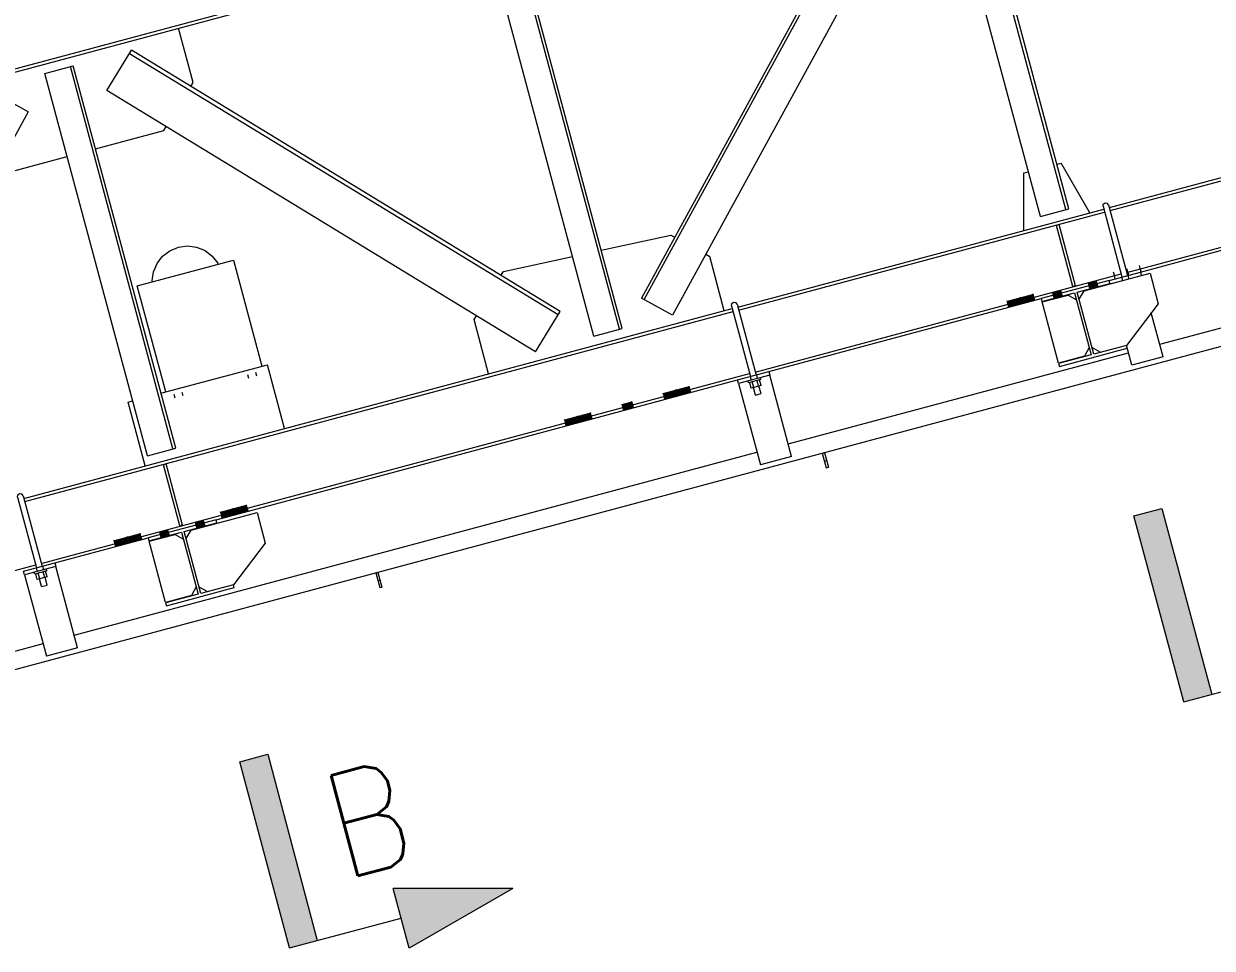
# Model space of a CAD drawing. Header units: millimetres. Extents: x -753 to 90, y 56274 to 56868.
# Drawn here: x -336.5 to -285.1, y 56709.4 to 56749.4 of the extents above; entities that cross this region are included whole.
import ezdxf

# ---------------------------------------------------------------- set-up
doc = ezdxf.new("R2010")
doc.units = ezdxf.units.MM
doc.linetypes.add('XKITLINE00', pattern=[0])
doc.linetypes.add('XKITLINE02', pattern=[4, 2, -2])
for name, color, linetype, lineweight in [('Corte', 7, 'Continuous', 0), ('Parafuso', 3, 'Continuous', 0), ('Peça', 2, 'Continuous', 0)]:
    doc.layers.add(name, color=color, linetype=linetype, lineweight=lineweight)
doc.styles.add('ROMANS', font='romans__.ttf')

# ---------------------------------------------------------------- blocks, each defined once
blk = doc.blocks.new('*A385')
at = {"layer": 'Parafuso', "color": 7, "linetype": 'XKITLINE02', "lineweight": 0}
for p, q in [((-326.739, 56734.048), (-326.78, 56734.202)), ((-326.391, 56734.141), (-326.432, 56734.296)), ((-329.926, 56733.194), (-329.967, 56733.348)), ((-329.578, 56733.287), (-329.62, 56733.441))]:
    blk.add_line(p, q, dxfattribs=at)
blk = doc.blocks.new('*A386')
at = {"layer": 'Parafuso', "color": 7, "linetype": 'XKITLINE02', "lineweight": 0}
for p, q in [((-326.739, 56734.048), (-326.78, 56734.202)), ((-326.391, 56734.141), (-326.432, 56734.296)), ((-329.926, 56733.194), (-329.967, 56733.348)), ((-329.578, 56733.287), (-329.62, 56733.441))]:
    blk.add_line(p, q, dxfattribs=at)
blk = doc.blocks.new('*A399')
at = {"layer": 'Peça', "color": 1, "linetype": 'XKITLINE00', "lineweight": 0}
for p, q in [((-330.463, 56739.331), (-330.147, 56739.57)), ((-330.147, 56739.57), (-329.781, 56739.721)), ((-329.781, 56739.721), (-329.387, 56739.774)), ((-329.387, 56739.774), (-328.995, 56739.724)), ((-328.995, 56739.724), (-328.629, 56739.576)), ((-328.629, 56739.576), (-328.315, 56739.339)), ((-330.858, 56738.658), (-330.705, 56739.02)), ((-330.705, 56739.02), (-330.463, 56739.331)), ((-328.315, 56739.339), (-328.075, 56739.03)), ((-328.075, 56739.03), (-328.058, 56738.988)), ((-330.912, 56738.27), (-330.858, 56738.658)), ((-330.906, 56738.224), (-330.912, 56738.27))]:
    blk.add_line(p, q, dxfattribs=at)
blk = doc.blocks.new('*A400')
at = {"layer": 'Peça', "color": 1, "linetype": 'XKITLINE00', "lineweight": 0}
for p, q in [((-331.559, 56738.05), (-327.405, 56739.162)), ((-327.405, 56739.162), (-326.175, 56734.571)), ((-330.328, 56733.459), (-331.559, 56738.05))]:
    blk.add_line(p, q, dxfattribs=at)
blk = doc.blocks.new('*A477')
at = {"layer": 'Peça', "color": 1, "linetype": 'XKITLINE00', "lineweight": 0}
for p, q in [((-331.051, 56727), (-329.929, 56727.3)), ((-329.929, 56727.3), (-329.562, 56727.088)), ((-330.343, 56724.357), (-331.051, 56727)), ((-329.221, 56724.657), (-330.343, 56724.357)), ((-329.009, 56725.025), (-329.221, 56724.657))]:
    blk.add_line(p, q, dxfattribs=at)
blk = doc.blocks.new('*A478')
at = {"layer": 'Parafuso'}
for points in [[(-328.71, 56727.921), (-328.676, 56727.793), (-329.024, 56727.7), (-329.058, 56727.828)], [(-328.71, 56727.921), (-328.676, 56727.793), (-329.024, 56727.7), (-329.058, 56727.828)], [(-328.676, 56727.793), (-328.642, 56727.666), (-328.989, 56727.573), (-329.024, 56727.7)], [(-328.676, 56727.793), (-328.642, 56727.666), (-328.989, 56727.573), (-329.024, 56727.7)], [(-330.255, 56727.507), (-330.221, 56727.379), (-330.569, 56727.286), (-330.603, 56727.413)], [(-330.255, 56727.507), (-330.221, 56727.379), (-330.569, 56727.286), (-330.603, 56727.413)], [(-330.221, 56727.379), (-330.187, 56727.252), (-330.535, 56727.159), (-330.569, 56727.286)], [(-330.221, 56727.379), (-330.187, 56727.252), (-330.535, 56727.159), (-330.569, 56727.286)]]:
    blk.add_hatch(color=7, dxfattribs=at).paths.add_polyline_path(points, flags=17)
at = {"layer": 'Parafuso', "color": 7, "linetype": 'XKITLINE00', "lineweight": 0}
for p, q in [((-329.058, 56727.828), (-329.024, 56727.7)), ((-329.058, 56727.828), (-329.024, 56727.7)), ((-329.024, 56727.7), (-328.989, 56727.573)), ((-329.024, 56727.7), (-328.989, 56727.573)), ((-328.71, 56727.921), (-328.676, 56727.793)), ((-328.71, 56727.921), (-328.676, 56727.793)), ((-328.676, 56727.793), (-328.642, 56727.666)), ((-328.676, 56727.793), (-328.642, 56727.666)), ((-330.603, 56727.413), (-330.569, 56727.286)), ((-330.603, 56727.413), (-330.569, 56727.286)), ((-330.569, 56727.286), (-330.535, 56727.159)), ((-330.569, 56727.286), (-330.535, 56727.159)), ((-330.255, 56727.507), (-330.221, 56727.379)), ((-330.255, 56727.507), (-330.221, 56727.379)), ((-330.221, 56727.379), (-330.187, 56727.252)), ((-330.221, 56727.379), (-330.187, 56727.252))]:
    blk.add_line(p, q, dxfattribs=at)
blk = doc.blocks.new('*A479')
at = {"layer": 'Parafuso'}
for points in [[(-328.71, 56727.921), (-328.676, 56727.793), (-329.024, 56727.7), (-329.058, 56727.828)], [(-328.71, 56727.921), (-328.676, 56727.793), (-329.024, 56727.7), (-329.058, 56727.828)], [(-328.676, 56727.793), (-328.642, 56727.666), (-328.989, 56727.573), (-329.024, 56727.7)], [(-328.676, 56727.793), (-328.642, 56727.666), (-328.989, 56727.573), (-329.024, 56727.7)], [(-330.255, 56727.507), (-330.221, 56727.379), (-330.569, 56727.286), (-330.603, 56727.413)], [(-330.255, 56727.507), (-330.221, 56727.379), (-330.569, 56727.286), (-330.603, 56727.413)], [(-330.221, 56727.379), (-330.187, 56727.252), (-330.535, 56727.159), (-330.569, 56727.286)], [(-330.221, 56727.379), (-330.187, 56727.252), (-330.535, 56727.159), (-330.569, 56727.286)]]:
    blk.add_hatch(color=7, dxfattribs=at).paths.add_polyline_path(points, flags=17)
at = {"layer": 'Parafuso', "color": 7, "linetype": 'XKITLINE00', "lineweight": 0}
for p, q in [((-329.058, 56727.828), (-329.024, 56727.7)), ((-329.058, 56727.828), (-329.024, 56727.7)), ((-329.024, 56727.7), (-328.989, 56727.573)), ((-329.024, 56727.7), (-328.989, 56727.573)), ((-328.71, 56727.921), (-328.676, 56727.793)), ((-328.71, 56727.921), (-328.676, 56727.793)), ((-328.676, 56727.793), (-328.642, 56727.666)), ((-328.676, 56727.793), (-328.642, 56727.666)), ((-330.603, 56727.413), (-330.569, 56727.286)), ((-330.603, 56727.413), (-330.569, 56727.286)), ((-330.569, 56727.286), (-330.535, 56727.159)), ((-330.569, 56727.286), (-330.535, 56727.159)), ((-330.255, 56727.507), (-330.221, 56727.379)), ((-330.255, 56727.507), (-330.221, 56727.379)), ((-330.221, 56727.379), (-330.187, 56727.252)), ((-330.221, 56727.379), (-330.187, 56727.252))]:
    blk.add_line(p, q, dxfattribs=at)
blk = doc.blocks.new('*A480')
at = {"layer": 'Peça', "color": 1, "linetype": 'XKITLINE00', "lineweight": 0}
for p, q in [((-292.414, 56737.352), (-291.292, 56737.653)), ((-291.292, 56737.653), (-290.924, 56737.441)), ((-291.706, 56734.709), (-292.414, 56737.352)), ((-290.372, 56735.377), (-290.584, 56735.01)), ((-290.584, 56735.01), (-291.706, 56734.709))]:
    blk.add_line(p, q, dxfattribs=at)
blk = doc.blocks.new('*A481')
at = {"layer": 'Parafuso'}
for points in [[(-290.073, 56738.273), (-290.039, 56738.146), (-290.386, 56738.053), (-290.421, 56738.18)], [(-290.073, 56738.273), (-290.039, 56738.146), (-290.386, 56738.053), (-290.421, 56738.18)], [(-290.039, 56738.146), (-290.005, 56738.018), (-290.352, 56737.925), (-290.387, 56738.053)], [(-290.039, 56738.146), (-290.005, 56738.018), (-290.352, 56737.925), (-290.387, 56738.053)], [(-291.618, 56737.859), (-291.584, 56737.732), (-291.932, 56737.638), (-291.966, 56737.766)], [(-291.618, 56737.859), (-291.584, 56737.732), (-291.932, 56737.638), (-291.966, 56737.766)], [(-291.584, 56737.732), (-291.55, 56737.604), (-291.898, 56737.511), (-291.932, 56737.639)], [(-291.584, 56737.732), (-291.55, 56737.604), (-291.898, 56737.511), (-291.932, 56737.639)]]:
    blk.add_hatch(color=7, dxfattribs=at).paths.add_polyline_path(points, flags=17)
at = {"layer": 'Parafuso', "color": 7, "linetype": 'XKITLINE00', "lineweight": 0}
for p, q in [((-290.421, 56738.18), (-290.386, 56738.053)), ((-290.421, 56738.18), (-290.386, 56738.053)), ((-290.387, 56738.053), (-290.352, 56737.925)), ((-290.387, 56738.053), (-290.352, 56737.925)), ((-290.073, 56738.273), (-290.039, 56738.146)), ((-290.073, 56738.273), (-290.039, 56738.146)), ((-290.039, 56738.146), (-290.005, 56738.018)), ((-290.039, 56738.146), (-290.005, 56738.018)), ((-291.966, 56737.766), (-291.932, 56737.638)), ((-291.966, 56737.766), (-291.932, 56737.638)), ((-291.932, 56737.639), (-291.898, 56737.511)), ((-291.932, 56737.639), (-291.898, 56737.511)), ((-291.618, 56737.859), (-291.584, 56737.732)), ((-291.618, 56737.859), (-291.584, 56737.732)), ((-291.584, 56737.732), (-291.55, 56737.604)), ((-291.584, 56737.732), (-291.55, 56737.604))]:
    blk.add_line(p, q, dxfattribs=at)
blk = doc.blocks.new('*A482')
at = {"layer": 'Parafuso'}
for points in [[(-290.073, 56738.273), (-290.039, 56738.146), (-290.386, 56738.053), (-290.421, 56738.18)], [(-290.073, 56738.273), (-290.039, 56738.146), (-290.386, 56738.053), (-290.421, 56738.18)], [(-290.039, 56738.146), (-290.005, 56738.018), (-290.352, 56737.925), (-290.387, 56738.053)], [(-290.039, 56738.146), (-290.005, 56738.018), (-290.352, 56737.925), (-290.387, 56738.053)], [(-291.618, 56737.859), (-291.584, 56737.732), (-291.932, 56737.638), (-291.966, 56737.766)], [(-291.618, 56737.859), (-291.584, 56737.732), (-291.932, 56737.638), (-291.966, 56737.766)], [(-291.584, 56737.732), (-291.55, 56737.604), (-291.898, 56737.511), (-291.932, 56737.639)], [(-291.584, 56737.732), (-291.55, 56737.604), (-291.898, 56737.511), (-291.932, 56737.639)]]:
    blk.add_hatch(color=7, dxfattribs=at).paths.add_polyline_path(points, flags=17)
at = {"layer": 'Parafuso', "color": 7, "linetype": 'XKITLINE00', "lineweight": 0}
for p, q in [((-290.421, 56738.18), (-290.386, 56738.053)), ((-290.421, 56738.18), (-290.386, 56738.053)), ((-290.387, 56738.053), (-290.352, 56737.925)), ((-290.387, 56738.053), (-290.352, 56737.925)), ((-290.073, 56738.273), (-290.039, 56738.146)), ((-290.073, 56738.273), (-290.039, 56738.146)), ((-290.039, 56738.146), (-290.005, 56738.018)), ((-290.039, 56738.146), (-290.005, 56738.018)), ((-291.966, 56737.766), (-291.932, 56737.638)), ((-291.966, 56737.766), (-291.932, 56737.638)), ((-291.932, 56737.639), (-291.898, 56737.511)), ((-291.932, 56737.639), (-291.898, 56737.511)), ((-291.618, 56737.859), (-291.584, 56737.732)), ((-291.618, 56737.859), (-291.584, 56737.732)), ((-291.584, 56737.732), (-291.55, 56737.604)), ((-291.584, 56737.732), (-291.55, 56737.604))]:
    blk.add_line(p, q, dxfattribs=at)
blk = doc.blocks.new('*A483')
at = {"layer": 'Peça', "color": 1, "linetype": 'XKITLINE00', "lineweight": 0}
for p, q in [((-328.154, 56727.933), (-331.091, 56727.146)), ((-329.532, 56727.427), (-328.12, 56727.806)), ((-328.12, 56727.806), (-328.154, 56727.933)), ((-331.091, 56727.146), (-331.057, 56727.019)), ((-331.057, 56727.019), (-329.644, 56727.397)), ((-329.644, 56727.397), (-328.926, 56724.716)), ((-328.814, 56724.746), (-329.532, 56727.427)), ((-327.402, 56725.124), (-328.814, 56724.746)), ((-327.368, 56724.997), (-327.402, 56725.124)), ((-328.926, 56724.716), (-330.338, 56724.337)), ((-330.304, 56724.21), (-327.368, 56724.997)), ((-330.338, 56724.337), (-330.304, 56724.21))]:
    blk.add_line(p, q, dxfattribs=at)
blk = doc.blocks.new('*A484')
at = {"layer": 'Peça', "color": 1, "linetype": 'XKITLINE00', "lineweight": 0}
for p, q in [((-291.672, 56740.698), (-291.794, 56740.665)), ((-291.086, 56738.023), (-291.794, 56740.665)), ((-290.964, 56738.055), (-291.672, 56740.698)), ((-290.964, 56738.055), (-291.086, 56738.023))]:
    blk.add_line(p, q, dxfattribs=at)
blk = doc.blocks.new('*A485')
at = {"layer": 'Peça', "color": 1, "linetype": 'XKITLINE00', "lineweight": 0}
for p, q in [((-330.309, 56730.346), (-330.431, 56730.313)), ((-329.723, 56727.67), (-330.431, 56730.313)), ((-329.601, 56727.703), (-330.309, 56730.346)), ((-329.601, 56727.703), (-329.723, 56727.67))]:
    blk.add_line(p, q, dxfattribs=at)
blk = doc.blocks.new('*A491')
at = {"layer": 'Peça', "color": 1, "linetype": 'XKITLINE00', "lineweight": 0}
for p, q in [((-290.6, 56737.838), (-287.739, 56738.604)), ((-287.739, 56738.604), (-287.385, 56737.279)), ((-290.812, 56737.471), (-290.6, 56737.838)), ((-287.385, 56737.279), (-288.765, 56735.477)), ((-290.254, 56735.388), (-289.887, 56735.176))]:
    blk.add_line(p, q, dxfattribs=at)
blk = doc.blocks.new('*A492')
at = {"layer": 'Peça', "color": 1, "linetype": 'XKITLINE00', "lineweight": 0}
for p, q in [((-329.237, 56727.486), (-326.377, 56728.252)), ((-326.377, 56728.252), (-326.022, 56726.927)), ((-329.449, 56727.118), (-329.237, 56727.486)), ((-326.022, 56726.927), (-327.402, 56725.124)), ((-328.892, 56725.036), (-328.524, 56724.823))]:
    blk.add_line(p, q, dxfattribs=at)
blk = doc.blocks.new('*A510')
at = {"layer": 'Peça', "color": 1, "linetype": 'XKITLINE00', "lineweight": 0}
for p, q in [((-289.517, 56738.286), (-292.454, 56737.499)), ((-290.895, 56737.78), (-289.483, 56738.158)), ((-289.483, 56738.158), (-289.517, 56738.286)), ((-292.454, 56737.499), (-292.419, 56737.371)), ((-292.419, 56737.371), (-291.007, 56737.75)), ((-291.007, 56737.75), (-290.289, 56735.068)), ((-290.177, 56735.098), (-290.895, 56737.78)), ((-291.667, 56734.562), (-288.73, 56735.349)), ((-288.765, 56735.477), (-290.177, 56735.098)), ((-288.73, 56735.349), (-288.765, 56735.477)), ((-290.289, 56735.068), (-291.701, 56734.69)), ((-291.701, 56734.69), (-291.667, 56734.562))]:
    blk.add_line(p, q, dxfattribs=at)
blk = doc.blocks.new('*A1309')
at = {"layer": 'Peça', "color": 1, "linetype": 'XKITLINE00', "lineweight": 0}
for p, q in [((-287.324, 56735.521), (-282.895, 56736.707)), ((-282.895, 56736.707), (-282.698, 56735.971)), ((-340.47, 56720.492), (-282.698, 56735.971)), ((-303.397, 56731.214), (-288.676, 56735.159)), ((-334.287, 56722.938), (-304.75, 56730.852)), ((-340.667, 56721.228), (-335.639, 56722.575)), ((-340.667, 56721.228), (-340.47, 56720.492))]:
    blk.add_line(p, q, dxfattribs=at)
blk = doc.blocks.new('*A1311')
at = {"layer": 'Peça', "color": 1, "linetype": 'XKITLINE00', "lineweight": 0}
for p, q in [((-289.504, 56741.436), (-278.753, 56744.317)), ((-289.47, 56741.309), (-278.719, 56744.189)), ((-288.751, 56738.627), (-278.001, 56741.508)), ((-305.577, 56737.13), (-289.745, 56741.372)), ((-305.543, 56737.002), (-289.711, 56741.244)), ((-288.162, 56738.649), (-278.522, 56741.232)), ((-304.825, 56734.321), (-288.993, 56738.563)), ((-289.517, 56738.286), (-289.514, 56738.286)), ((-304.235, 56734.342), (-292.454, 56737.499)), ((-336.467, 56728.853), (-305.819, 56737.065)), ((-336.433, 56728.725), (-305.785, 56736.937)), ((-335.715, 56726.044), (-305.066, 56734.256)), ((-328.154, 56727.933), (-305.588, 56733.98)), ((-335.125, 56726.065), (-331.091, 56727.146)), ((-343.442, 56723.973), (-335.956, 56725.979))]:
    blk.add_line(p, q, dxfattribs=at)
blk = doc.blocks.new('*A1312')
at = {"layer": 'Peça', "color": 1, "linetype": 'XKITLINE00', "lineweight": 0}
for p, q in [((-397.81, 56731.105), (-252.563, 56770.023)), ((-397.776, 56730.978), (-252.563, 56769.886))]:
    blk.add_line(p, q, dxfattribs=at)
blk = doc.blocks.new('*A1313')
at = {"layer": 'Peça', "color": 1, "linetype": 'XKITLINE00', "lineweight": 0}
for p, q in [((-332.873, 56746.496), (-331.812, 56748.238)), ((-313.265, 56736.942), (-331.812, 56748.238)), ((-331.895, 56748.103), (-313.347, 56736.806)), ((-314.326, 56735.2), (-332.873, 56746.496)), ((-314.326, 56735.2), (-313.265, 56736.942))]:
    blk.add_line(p, q, dxfattribs=at)
blk = doc.blocks.new('*A1314')
at = {"layer": 'Peça', "color": 1, "linetype": 'XKITLINE00', "lineweight": 0}
for p, q in [((-330.536, 56733.403), (-325.933, 56734.636)), ((-325.193, 56731.874), (-325.933, 56734.636)), ((-331.956, 56733.022), (-331.763, 56733.074)), ((-331.216, 56730.26), (-331.956, 56733.022))]:
    blk.add_line(p, q, dxfattribs=at)
blk = doc.blocks.new('*A1343')
at = {"layer": 'Parafuso'}
for points in [[(-310.175, 56733.048), (-310.142, 56732.925), (-310.548, 56732.816), (-310.581, 56732.939)], [(-310.175, 56733.048), (-310.142, 56732.925), (-310.548, 56732.816), (-310.581, 56732.939)], [(-310.142, 56732.925), (-310.101, 56732.77), (-310.507, 56732.662), (-310.548, 56732.816)], [(-310.142, 56732.925), (-310.101, 56732.77), (-310.507, 56732.662), (-310.548, 56732.816)]]:
    blk.add_hatch(color=7, dxfattribs=at).paths.add_polyline_path(points, flags=17)
at = {"layer": 'Parafuso', "color": 7, "linetype": 'XKITLINE00', "lineweight": 0}
for p, q in [((-310.581, 56732.939), (-310.548, 56732.816)), ((-310.581, 56732.939), (-310.548, 56732.816)), ((-310.548, 56732.816), (-310.507, 56732.662)), ((-310.548, 56732.816), (-310.507, 56732.662)), ((-310.175, 56733.048), (-310.142, 56732.925)), ((-310.175, 56733.048), (-310.142, 56732.925)), ((-310.142, 56732.925), (-310.101, 56732.77)), ((-310.142, 56732.925), (-310.101, 56732.77))]:
    blk.add_line(p, q, dxfattribs=at)
blk = doc.blocks.new('*A1344')
at = {"layer": 'Parafuso'}
for points in [[(-310.175, 56733.048), (-310.142, 56732.925), (-310.548, 56732.816), (-310.581, 56732.939)], [(-310.175, 56733.048), (-310.142, 56732.925), (-310.548, 56732.816), (-310.581, 56732.939)], [(-310.142, 56732.925), (-310.101, 56732.77), (-310.507, 56732.662), (-310.548, 56732.816)], [(-310.142, 56732.925), (-310.101, 56732.77), (-310.507, 56732.662), (-310.548, 56732.816)]]:
    blk.add_hatch(color=7, dxfattribs=at).paths.add_polyline_path(points, flags=17)
at = {"layer": 'Parafuso', "color": 7, "linetype": 'XKITLINE00', "lineweight": 0}
for p, q in [((-310.548, 56732.816), (-310.581, 56732.939)), ((-310.548, 56732.816), (-310.581, 56732.939)), ((-310.507, 56732.662), (-310.548, 56732.816)), ((-310.507, 56732.662), (-310.548, 56732.816)), ((-310.142, 56732.925), (-310.175, 56733.048)), ((-310.142, 56732.925), (-310.175, 56733.048)), ((-310.101, 56732.77), (-310.142, 56732.925)), ((-310.101, 56732.77), (-310.142, 56732.925))]:
    blk.add_line(p, q, dxfattribs=at)
blk = doc.blocks.new('*A1348')
at = {"layer": 'Parafuso'}
for points in [[(-327.416, 56728.428), (-327.383, 56728.305), (-327.924, 56728.161), (-327.957, 56728.283)], [(-327.383, 56728.305), (-327.342, 56728.151), (-327.883, 56728.006), (-327.924, 56728.161)], [(-326.835, 56728.584), (-326.802, 56728.461), (-327.343, 56728.316), (-327.375, 56728.439)], [(-326.802, 56728.461), (-326.76, 56728.307), (-327.301, 56728.162), (-327.343, 56728.316)]]:
    blk.add_hatch(color=7, dxfattribs=at).paths.add_polyline_path(points, flags=17)
at = {"layer": 'Parafuso', "color": 7, "linetype": 'XKITLINE00', "lineweight": 0}
for p, q in [((-327.924, 56728.161), (-327.957, 56728.283)), ((-327.883, 56728.006), (-327.924, 56728.161)), ((-327.383, 56728.305), (-327.416, 56728.428)), ((-327.342, 56728.151), (-327.383, 56728.305)), ((-327.343, 56728.316), (-327.375, 56728.439)), ((-327.301, 56728.162), (-327.343, 56728.316)), ((-326.802, 56728.461), (-326.835, 56728.584)), ((-326.76, 56728.307), (-326.802, 56728.461))]:
    blk.add_line(p, q, dxfattribs=at)
blk = doc.blocks.new('*A1349')
at = {"layer": 'Parafuso', "color": 7, "linetype": 'XKITLINE02', "lineweight": 0}
for p, q in [((-288.165, 56738.814), (-288.198, 56738.936)), ((-289.287, 56738.513), (-289.32, 56738.636)), ((-289.245, 56738.358), (-289.287, 56738.513)), ((-288.746, 56738.658), (-288.779, 56738.781)), ((-288.705, 56738.503), (-288.746, 56738.658)), ((-288.705, 56738.669), (-288.738, 56738.791)), ((-288.664, 56738.514), (-288.705, 56738.669)), ((-288.123, 56738.659), (-288.165, 56738.814))]:
    blk.add_line(p, q, dxfattribs=at)
blk = doc.blocks.new('*A1350')
at = {"layer": 'Parafuso'}
for points in [[(-293.889, 56737.28), (-293.922, 56737.403), (-293.381, 56737.548), (-293.348, 56737.425)], [(-293.847, 56737.125), (-293.889, 56737.28), (-293.348, 56737.425), (-293.307, 56737.27)], [(-293.307, 56737.436), (-293.34, 56737.558), (-292.8, 56737.703), (-292.767, 56737.581)], [(-293.266, 56737.281), (-293.307, 56737.436), (-292.767, 56737.581), (-292.725, 56737.426)]]:
    blk.add_hatch(color=7, dxfattribs=at).paths.add_polyline_path(points, flags=17)
at = {"layer": 'Parafuso', "color": 7, "linetype": 'XKITLINE00', "lineweight": 0}
for p, q in [((-293.889, 56737.28), (-293.922, 56737.403)), ((-293.348, 56737.425), (-293.381, 56737.548)), ((-293.307, 56737.27), (-293.348, 56737.425)), ((-293.307, 56737.436), (-293.34, 56737.558)), ((-293.266, 56737.281), (-293.307, 56737.436)), ((-292.767, 56737.581), (-292.8, 56737.703)), ((-292.725, 56737.426), (-292.767, 56737.581)), ((-293.847, 56737.125), (-293.889, 56737.28))]:
    blk.add_line(p, q, dxfattribs=at)
blk = doc.blocks.new('*A1351')
at = {"layer": 'Parafuso'}
for points in [[(-313.041, 56732.148), (-313.074, 56732.271), (-312.533, 56732.416), (-312.501, 56732.293)], [(-313, 56731.994), (-313.041, 56732.148), (-312.501, 56732.293), (-312.459, 56732.139)], [(-312.46, 56732.304), (-312.493, 56732.427), (-311.952, 56732.572), (-311.919, 56732.449)], [(-312.418, 56732.149), (-312.46, 56732.304), (-311.919, 56732.449), (-311.878, 56732.294)]]:
    blk.add_hatch(color=7, dxfattribs=at).paths.add_polyline_path(points, flags=17)
at = {"layer": 'Parafuso', "color": 7, "linetype": 'XKITLINE00', "lineweight": 0}
for p, q in [((-313.041, 56732.148), (-313.074, 56732.271)), ((-312.501, 56732.293), (-312.533, 56732.416)), ((-312.459, 56732.139), (-312.501, 56732.293)), ((-312.46, 56732.304), (-312.493, 56732.427)), ((-312.418, 56732.149), (-312.46, 56732.304)), ((-311.919, 56732.449), (-311.952, 56732.572)), ((-311.878, 56732.294), (-311.919, 56732.449)), ((-313, 56731.994), (-313.041, 56732.148))]:
    blk.add_line(p, q, dxfattribs=at)
blk = doc.blocks.new('*A1352')
at = {"layer": 'Parafuso'}
for points in [[(-308.264, 56733.56), (-308.231, 56733.437), (-308.771, 56733.292), (-308.804, 56733.415)], [(-308.231, 56733.437), (-308.189, 56733.283), (-308.73, 56733.138), (-308.771, 56733.292)], [(-307.682, 56733.716), (-307.649, 56733.593), (-308.19, 56733.448), (-308.223, 56733.571)], [(-307.649, 56733.593), (-307.608, 56733.438), (-308.149, 56733.294), (-308.19, 56733.448)]]:
    blk.add_hatch(color=7, dxfattribs=at).paths.add_polyline_path(points, flags=17)
at = {"layer": 'Parafuso', "color": 7, "linetype": 'XKITLINE00', "lineweight": 0}
for p, q in [((-308.771, 56733.292), (-308.804, 56733.415)), ((-308.73, 56733.138), (-308.771, 56733.292)), ((-308.231, 56733.437), (-308.264, 56733.56)), ((-308.189, 56733.283), (-308.231, 56733.437)), ((-308.19, 56733.448), (-308.223, 56733.571)), ((-308.149, 56733.294), (-308.19, 56733.448)), ((-307.649, 56733.593), (-307.682, 56733.716)), ((-307.608, 56733.438), (-307.649, 56733.593))]:
    blk.add_line(p, q, dxfattribs=at)
blk = doc.blocks.new('*A1382')
at = {"layer": 'Peça', "color": 1, "linetype": 'XKITLINE00', "lineweight": 0}
for p, q in [((-335.557, 56747.235), (-334.33, 56747.563)), ((-331.126, 56730.698), (-335.557, 56747.235)), ((-330.022, 56730.994), (-334.453, 56747.531)), ((-329.899, 56731.027), (-334.33, 56747.563)), ((-331.126, 56730.698), (-329.899, 56731.027))]:
    blk.add_line(p, q, dxfattribs=at)
blk = doc.blocks.new('*A1724')
at = {"layer": 'Parafuso'}
for points in [[(-332.526, 56726.927), (-332.559, 56727.05), (-332.018, 56727.195), (-331.985, 56727.072)], [(-331.945, 56727.083), (-331.977, 56727.206), (-331.437, 56727.351), (-331.404, 56727.228)], [(-331.903, 56726.929), (-331.945, 56727.083), (-331.404, 56727.228), (-331.362, 56727.074)], [(-332.485, 56726.773), (-332.526, 56726.927), (-331.985, 56727.072), (-331.944, 56726.918)]]:
    blk.add_hatch(color=7, dxfattribs=at).paths.add_polyline_path(points, flags=17)
at = {"layer": 'Parafuso', "color": 7, "linetype": 'XKITLINE00', "lineweight": 0}
for p, q in [((-331.985, 56727.072), (-332.018, 56727.195)), ((-331.945, 56727.083), (-331.977, 56727.206)), ((-331.404, 56727.228), (-331.437, 56727.351)), ((-331.362, 56727.074), (-331.404, 56727.228)), ((-332.526, 56726.927), (-332.559, 56727.05)), ((-332.485, 56726.773), (-332.526, 56726.927)), ((-331.944, 56726.918), (-331.985, 56727.072)), ((-331.903, 56726.929), (-331.945, 56727.083))]:
    blk.add_line(p, q, dxfattribs=at)
blk = doc.blocks.new('*A1759')
at = {"layer": 'Peça', "color": 1, "linetype": 'XKITLINE00', "lineweight": 0}
for p, q in [((-338.075, 56746.56), (-348.49, 56727.504)), ((-348.351, 56727.427), (-337.936, 56746.484)), ((-336.285, 56745.582), (-338.075, 56746.56)), ((-336.285, 56745.582), (-346.7, 56726.525)), ((-346.7, 56726.525), (-348.49, 56727.504))]:
    blk.add_line(p, q, dxfattribs=at)
blk = doc.blocks.new('*A1762')
at = {"layer": 'Peça', "color": 1, "linetype": 'XKITLINE00', "lineweight": 0}
for p, q in [((-329.146, 56746.848), (-329.775, 56749.198)), ((-329.25, 56746.678), (-329.146, 56746.848)), ((-340.319, 56746.373), (-339.689, 56744.023)), ((-333.368, 56743.973), (-330.415, 56744.765)), ((-330.415, 56744.765), (-330.311, 56744.935)), ((-339.689, 56744.023), (-339.514, 56743.928)), ((-337.548, 56742.853), (-334.595, 56743.645)), ((-337.724, 56742.949), (-337.548, 56742.853))]:
    blk.add_line(p, q, dxfattribs=at)
blk = doc.blocks.new('*A1846')
at = {"layer": 'Peça', "color": 1, "linetype": 'XKITLINE00', "lineweight": 0}
for p, q in [((-335.886, 56725.35), (-335.952, 56725.596)), ((-335.78, 56725.379), (-335.846, 56725.624)), ((-335.567, 56725.436), (-335.633, 56725.681)), ((-335.461, 56725.464), (-335.527, 56725.709)), ((-335.461, 56725.464), (-335.886, 56725.35))]:
    blk.add_line(p, q, dxfattribs=at)
blk = doc.blocks.new('*A1847')
at = {"layer": 'Peça', "color": 1, "linetype": 'XKITLINE00', "lineweight": 0}
for p, q in [((-336, 56725.583), (-336.021, 56725.66)), ((-335.479, 56725.722), (-336, 56725.583)), ((-335.479, 56725.722), (-335.499, 56725.8))]:
    blk.add_line(p, q, dxfattribs=at)
blk = doc.blocks.new('*A1848')
at = {"layer": 'Peça', "color": 1, "linetype": 'XKITLINE00', "lineweight": 0}
for p, q in [((-336.741, 56728.909), (-336.729, 56729.004)), ((-336.741, 56728.909), (-335.922, 56725.852)), ((-336.729, 56729.004), (-336.653, 56729.062)), ((-336.653, 56729.062), (-336.558, 56729.05)), ((-336.5, 56728.974), (-336.558, 56729.05)), ((-336.5, 56728.974), (-335.681, 56725.917)), ((-335.706, 56725.046), (-335.794, 56725.375)), ((-335.706, 56725.046), (-335.465, 56725.11)), ((-335.465, 56725.11), (-335.553, 56725.44))]:
    blk.add_line(p, q, dxfattribs=at)
blk = doc.blocks.new('*A1852')
at = {"layer": 'Parafuso', "color": 7, "linetype": 'XKITLINE02', "lineweight": 0}
for p, q in [((-335.937, 56725.848), (-335.895, 56725.694)), ((-335.666, 56725.921), (-335.625, 56725.766))]:
    blk.add_line(p, q, dxfattribs=at)
blk = doc.blocks.new('*A1853')
at = {"layer": 'Peça', "color": 1, "linetype": 'XKITLINE00', "lineweight": 0}
for p, q in [((-336.478, 56725.703), (-335.125, 56726.065)), ((-336.436, 56725.549), (-336.478, 56725.703)), ((-335.084, 56725.911), (-336.436, 56725.549)), ((-335.125, 56726.065), (-335.084, 56725.911)), ((-334.142, 56722.395), (-335.084, 56725.911)), ((-336.436, 56725.549), (-335.494, 56722.033)), ((-334.142, 56722.395), (-335.494, 56722.033))]:
    blk.add_line(p, q, dxfattribs=at)
blk = doc.blocks.new('*A1854')
at = {"layer": 'Parafuso', "color": 7, "linetype": 'XKITLINE02', "lineweight": 0}
for p, q in [((-335.937, 56725.848), (-335.895, 56725.694)), ((-335.666, 56725.921), (-335.625, 56725.766))]:
    blk.add_line(p, q, dxfattribs=at)
blk = doc.blocks.new('*A1970')
at = {"layer": 'Peça', "color": 1, "linetype": 'XKITLINE00', "lineweight": 0}
for p, q in [((-294.312, 56757.197), (-293.52, 56758.498)), ((-274.551, 56746.946), (-293.52, 56758.498)), ((-293.586, 56758.39), (-274.617, 56746.838)), ((-275.344, 56745.644), (-294.312, 56757.197)), ((-275.344, 56745.644), (-274.551, 56746.946))]:
    blk.add_line(p, q, dxfattribs=at)
blk = doc.blocks.new('*A1971')
at = {"layer": 'Peça', "color": 1, "linetype": 'XKITLINE00', "lineweight": 0}
for p, q in [((-299.094, 56757.005), (-309.745, 56737.516)), ((-309.633, 56737.455), (-298.982, 56756.944)), ((-297.756, 56756.274), (-299.094, 56757.005)), ((-297.756, 56756.274), (-308.407, 56736.785)), ((-308.407, 56736.785), (-309.745, 56737.516))]:
    blk.add_line(p, q, dxfattribs=at)
blk = doc.blocks.new('*A1975')
at = {"layer": 'Peça', "color": 1, "linetype": 'XKITLINE00', "lineweight": 0}
for p, q in [((-291.78, 56743.311), (-291.587, 56743.363)), ((-290.344, 56741.211), (-291.587, 56743.363)), ((-293.2, 56742.931), (-293.007, 56742.982)), ((-293.2, 56740.446), (-293.2, 56742.931))]:
    blk.add_line(p, q, dxfattribs=at)
blk = doc.blocks.new('*A1977')
at = {"layer": 'Peça', "color": 1, "linetype": 'XKITLINE00', "lineweight": 0}
for p, q in [((-311.489, 56739.592), (-308.481, 56740.245)), ((-308.481, 56740.245), (-308.306, 56740.149)), ((-315.723, 56738.673), (-312.731, 56739.322)), ((-306.968, 56739.418), (-306.793, 56739.322)), ((-306.163, 56736.972), (-306.793, 56739.322)), ((-315.827, 56738.502), (-315.723, 56738.673)), ((-316.992, 56736.589), (-316.888, 56736.76)), ((-316.362, 56734.24), (-316.992, 56736.589))]:
    blk.add_line(p, q, dxfattribs=at)
blk = doc.blocks.new('*A1979')
at = {"layer": 'Peça', "color": 1, "linetype": 'XKITLINE00', "lineweight": 0}
for p, q in [((-296.92, 56757.587), (-295.693, 56757.916)), ((-292.489, 56741.051), (-296.92, 56757.587)), ((-291.385, 56741.346), (-295.816, 56757.883)), ((-291.262, 56741.379), (-295.693, 56757.916)), ((-292.489, 56741.051), (-291.262, 56741.379))]:
    blk.add_line(p, q, dxfattribs=at)
blk = doc.blocks.new('*A1980')
at = {"layer": 'Peça', "color": 1, "linetype": 'XKITLINE00', "lineweight": 0}
for p, q in [((-316.238, 56752.411), (-315.012, 56752.74)), ((-311.808, 56735.874), (-316.238, 56752.411)), ((-310.704, 56736.17), (-315.134, 56752.707)), ((-310.581, 56736.203), (-315.012, 56752.74)), ((-311.808, 56735.874), (-310.581, 56736.203))]:
    blk.add_line(p, q, dxfattribs=at)
blk = doc.blocks.new('*A2004')
at = {"layer": 'Peça', "color": 1, "linetype": 'XKITLINE00', "lineweight": 0}
for p, q in [((-305.588, 56733.98), (-304.235, 56734.342)), ((-304.235, 56734.342), (-304.194, 56734.188)), ((-305.546, 56733.825), (-305.588, 56733.98)), ((-304.194, 56734.188), (-305.546, 56733.825)), ((-305.546, 56733.825), (-304.604, 56730.309)), ((-303.252, 56730.672), (-304.194, 56734.188)), ((-303.252, 56730.672), (-304.604, 56730.309))]:
    blk.add_line(p, q, dxfattribs=at)
blk = doc.blocks.new('*A2005')
at = {"layer": 'Parafuso', "color": 7, "linetype": 'XKITLINE02', "lineweight": 0}
for p, q in [((-305.047, 56734.125), (-305.005, 56733.97)), ((-304.776, 56734.197), (-304.735, 56734.043))]:
    blk.add_line(p, q, dxfattribs=at)
blk = doc.blocks.new('*A2006')
at = {"layer": 'Parafuso', "color": 7, "linetype": 'XKITLINE02', "lineweight": 0}
for p, q in [((-288.973, 56738.431), (-288.932, 56738.277)), ((-288.703, 56738.504), (-288.661, 56738.349))]:
    blk.add_line(p, q, dxfattribs=at)
blk = doc.blocks.new('*A2007')
at = {"layer": 'Parafuso', "color": 7, "linetype": 'XKITLINE02', "lineweight": 0}
for p, q in [((-288.973, 56738.431), (-288.932, 56738.277)), ((-288.703, 56738.504), (-288.661, 56738.349))]:
    blk.add_line(p, q, dxfattribs=at)
blk = doc.blocks.new('*A2008')
at = {"layer": 'Peça', "color": 1, "linetype": 'XKITLINE00', "lineweight": 0}
for p, q in [((-301.925, 56730.82), (-301.922, 56730.808)), ((-301.922, 56730.808), (-301.83, 56730.832)), ((-301.922, 56730.808), (-301.752, 56730.176)), ((-301.833, 56730.845), (-301.83, 56730.832)), ((-301.83, 56730.832), (-301.66, 56730.201)), ((-301.83, 56730.466), (-301.738, 56730.49)), ((-301.752, 56730.176), (-301.66, 56730.201))]:
    blk.add_line(p, q, dxfattribs=at)
blk = doc.blocks.new('*A2013')
at = {"layer": 'Peça', "color": 1, "linetype": 'XKITLINE00', "lineweight": 0}
for p, q in [((-289.514, 56738.286), (-288.162, 56738.649)), ((-288.162, 56738.649), (-288.122, 56738.502)), ((-289.475, 56738.14), (-289.514, 56738.286)), ((-287.178, 56734.978), (-287.688, 56736.882)), ((-288.531, 56734.616), (-288.762, 56735.48)), ((-287.178, 56734.978), (-288.531, 56734.616))]:
    blk.add_line(p, q, dxfattribs=at)
blk = doc.blocks.new('*A2014')
at = {"layer": 'Peça', "color": 1, "linetype": 'XKITLINE00', "lineweight": 0}
for p, q in [((-321.243, 56725.644), (-321.24, 56725.631)), ((-321.24, 56725.631), (-321.148, 56725.656)), ((-321.24, 56725.631), (-321.071, 56725)), ((-321.151, 56725.668), (-321.148, 56725.656)), ((-321.148, 56725.656), (-320.979, 56725.024)), ((-321.148, 56725.289), (-321.056, 56725.314)), ((-321.071, 56725), (-320.979, 56725.024))]:
    blk.add_line(p, q, dxfattribs=at)
blk = doc.blocks.new('*A2017')
at = {"layer": 'Parafuso', "color": 7, "linetype": 'XKITLINE02', "lineweight": 0}
for p, q in [((-305.047, 56734.125), (-305.005, 56733.97)), ((-304.776, 56734.197), (-304.735, 56734.043))]:
    blk.add_line(p, q, dxfattribs=at)
blk = doc.blocks.new('*A2032')
at = {"layer": 'Peça', "color": 1, "linetype": 'XKITLINE00', "lineweight": 0}
for p, q in [((-304.996, 56733.627), (-305.062, 56733.872)), ((-304.89, 56733.655), (-304.956, 56733.901)), ((-304.677, 56733.712), (-304.743, 56733.958)), ((-304.571, 56733.741), (-304.637, 56733.986)), ((-304.571, 56733.741), (-304.996, 56733.627))]:
    blk.add_line(p, q, dxfattribs=at)
blk = doc.blocks.new('*A2033')
at = {"layer": 'Peça', "color": 1, "linetype": 'XKITLINE00', "lineweight": 0}
for p, q in [((-305.11, 56733.859), (-305.131, 56733.937)), ((-304.589, 56733.999), (-305.11, 56733.859)), ((-304.589, 56733.999), (-304.609, 56734.076))]:
    blk.add_line(p, q, dxfattribs=at)
blk = doc.blocks.new('*A2034')
at = {"layer": 'Peça', "color": 1, "linetype": 'XKITLINE00', "lineweight": 0}
for p, q in [((-305.851, 56737.186), (-305.839, 56737.281)), ((-305.851, 56737.186), (-305.032, 56734.129)), ((-305.839, 56737.281), (-305.763, 56737.339)), ((-305.763, 56737.339), (-305.668, 56737.327)), ((-305.61, 56737.251), (-305.668, 56737.327)), ((-305.61, 56737.251), (-304.791, 56734.193)), ((-304.816, 56733.322), (-304.904, 56733.652)), ((-304.816, 56733.322), (-304.575, 56733.387)), ((-304.575, 56733.387), (-304.663, 56733.716))]:
    blk.add_line(p, q, dxfattribs=at)
blk = doc.blocks.new('*A2035')
at = {"layer": 'Peça', "color": 1, "linetype": 'XKITLINE00', "lineweight": 0}
for p, q in [((-289.778, 56741.493), (-289.765, 56741.587)), ((-289.765, 56741.587), (-289.689, 56741.646)), ((-289.689, 56741.646), (-289.595, 56741.633)), ((-289.536, 56741.557), (-289.595, 56741.633)), ((-289.536, 56741.557), (-288.717, 56738.5)), ((-289.778, 56741.493), (-288.959, 56738.435))]:
    blk.add_line(p, q, dxfattribs=at)
blk = doc.blocks.new('*A2194')
at = {"layer": 'Corte'}
for points in [[(-325.908, 56717.79), (-323.772, 56709.735), (-327.117, 56717.47)], [(-323.772, 56709.735), (-324.981, 56709.415), (-327.117, 56717.47)], [(-315.315, 56711.978), (-319.804, 56709.401), (-320.491, 56711.991)]]:
    blk.add_hatch(color=6, dxfattribs=at).paths.add_polyline_path(points, flags=17)
at = {"layer": 'Corte', "color": 6, "linetype": 'XKITLINE00', "lineweight": 0}
for p, q in [((-327.117, 56717.47), (-325.908, 56717.79)), ((-324.981, 56709.415), (-327.117, 56717.47)), ((-325.908, 56717.79), (-323.772, 56709.735)), ((-315.315, 56711.978), (-320.491, 56711.991)), ((-319.804, 56709.401), (-320.491, 56711.991)), ((-315.315, 56711.978), (-319.804, 56709.401)), ((-324.981, 56709.415), (-320.148, 56710.696))]:
    blk.add_line(p, q, dxfattribs=at)
at = {"layer": 'Corte', "color": 4, "style": 'ROMANS', "width": 0.85}
blk.add_text('B', height=4.5, rotation=14.8511, dxfattribs=at).set_placement((-322.658, 56712.358))
blk = doc.blocks.new('*A2195')
at = {"layer": 'Corte'}
for points in [[(-287.23, 56728.426), (-285.073, 56720.377), (-288.438, 56728.103)], [(-285.073, 56720.377), (-286.281, 56720.054), (-288.438, 56728.103)]]:
    blk.add_hatch(color=6, dxfattribs=at).paths.add_polyline_path(points, flags=17)
at = {"layer": 'Corte', "color": 6, "linetype": 'XKITLINE00', "lineweight": 0}
for p, q in [((-288.438, 56728.103), (-287.23, 56728.426)), ((-287.23, 56728.426), (-285.073, 56720.377)), ((-286.281, 56720.054), (-288.438, 56728.103)), ((-286.281, 56720.054), (-281.451, 56721.348))]:
    blk.add_line(p, q, dxfattribs=at)

msp = doc.modelspace()

# ---------------------------------------------------------------- block references
at = {"lineweight": 0}
for name in ['*A1312', '*A1970', '*A1979', '*A1971', '*A1980', '*A1311', '*A1762', '*A1313', '*A1382', '*A1759', '*A1975', '*A2035', '*A484', '*A1977', '*A399', '*A400', '*A1349', '*A491', '*A2013', '*A2006', '*A2007', '*A510', '*A481', '*A482', '*A1350', '*A480', '*A2034', '*A1309', '*A1314', '*A2004', '*A385', '*A386', '*A2033', '*A2032', '*A2005', '*A2017', '*A1352', '*A1343', '*A1344', '*A1351', '*A2008', '*A485', '*A1848', '*A492', '*A1348', '*A483', '*A478', '*A479', '*A1724', '*A477', '*A1853', '*A1847', '*A1846', '*A1852', '*A1854', '*A2014']:
    msp.add_blockref(name, (0, 0), dxfattribs=at)
at = {"layer": 'Corte', "lineweight": 0}
for name in ['*A2195', '*A2194']:
    msp.add_blockref(name, (0, 0), dxfattribs=at)

doc.saveas('drawing.dxf')
